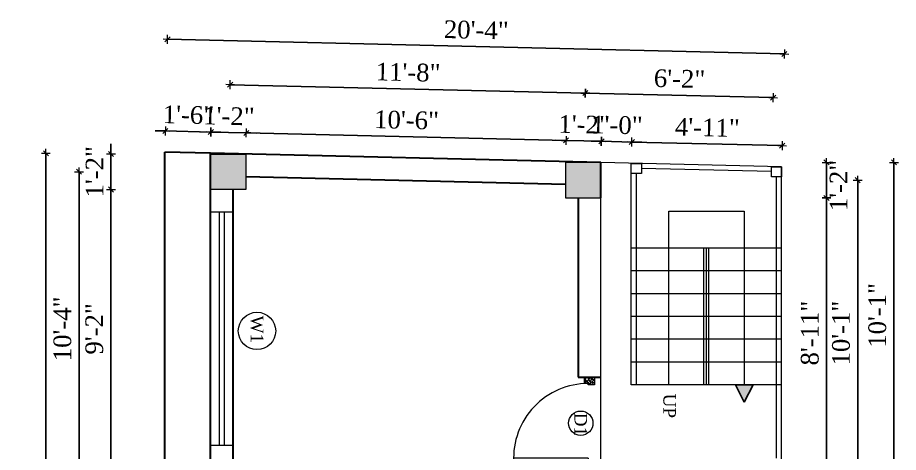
# Model space of a CAD drawing. Header units: inches. Extents: x 151827 to 346502, y -56182 to -23217.
# Drawn here: x 164428.7 to 164776.6, y -25732.5 to -25560.7 of the extents above; entities that cross this region are included whole.
import ezdxf

# ---------------------------------------------------------------- set-up
doc = ezdxf.new("R2010")
doc.units = ezdxf.units.IN
doc.header["$LTSCALE"] = 5
doc.header["$MEASUREMENT"] = 0
for name, color, linetype, lineweight in [('A-WALL', 7, 'Continuous', 9), ('Dimension', 7, 'Continuous', 18), ('DOOR', 62, 'Continuous', 0), ('Dw', 2, 'Continuous', 18)]:
    doc.layers.add(name, color=color, linetype=linetype, lineweight=lineweight)
doc.layers.add('dim line', color=7, linetype='Continuous', lineweight=15, true_color=0xfab2b2)
doc.layers.add('TEXT', color=6, linetype='Continuous')
doc.layers.add('WALL', color=7, linetype='Continuous')
doc.styles.add('ordinary', font='times.ttf')
doc.dimstyles.new('Copy of 96', dxfattribs={"dimtxt": 7, "dimasz": 4, "dimexe": 0.5, "dimexo": 0.5, "dimgap": 3, "dimtad": 1, "dimdec": 1, "dimzin": 11, "dimdsep": 46, "dimlunit": 4, "dimtxsty": 'ordinary', "dimblk": 'OBLIQUE', "dimcen": 0.09, "dimse1": 1, "dimse2": 1, "dimclrt": 6, "dimazin": 0, "dimtfac": 1, "dimtdec": 1, "dimtix": 1, "dimtmove": 2, "dimatfit": 3, "dimldrblk": 'leader', "dimfxl": 0.5, "dimfxlon": 1, "dimtolj": 1, "dimtzin": 0, "dimarcsym": 0})

# ---------------------------------------------------------------- blocks, each defined once
blk = doc.blocks.new('oblique')
at = {"color": 0, "lineweight": -2}
blk.add_line((0.25, 0.25), (-0.25, -0.25), dxfattribs=at)
at = {"layer": 'dim line', "lineweight": 9}
for p, q in [((-0.4375, 0), (0.4375, 0)), ((0, 0.4375), (0, -0.4375))]:
    blk.add_line(p, q, dxfattribs=at)
blk = doc.blocks.new('*D1950')
at = {"layer": 'A-WALL', "color": 0, "lineweight": -2, "ltscale": 50, "transparency": 16777216}
blk.add_line((164748.24, -25617.92), (164748.24, -25631.92), dxfattribs=at)
at = {"layer": 'Defpoints', "color": 0, "ltscale": 50, "transparency": 16777216}
for p in [(164659.13, -25617.92), (164659.13, -25631.92), (164748.24, -25631.92)]:
    blk.add_point(p, dxfattribs=at)
at = {"layer": 'A-WALL', "color": 0, "lineweight": -2, "ltscale": 50, "transparency": 16777216, "xscale": 4, "yscale": 4, "zscale": 4}
for p, rotation in [((164748.24, -25617.92), 90), ((164748.24, -25631.92), 270)]:
    blk.add_blockref('oblique', p, dxfattribs=dict(at, rotation=rotation))
at = {"layer": 'A-WALL', "color": 6, "ltscale": 50, "transparency": 16777216, "insert": (164752.99, -25627.01), "char_height": 7, "attachment_point": 5, "rotation": 90, "style": 'ordinary'}
blk.add_mtext('\\A1;1\'-2"', dxfattribs=at)
blk = doc.blocks.new('_OBLIQUE')
at = {"color": 0, "linetype": 'ByBlock'}
blk.add_line((-0.5, -0.5), (0.5, 0.5), dxfattribs=at)
blk = doc.blocks.new('leader')
at = {"layer": 'Dimension'}
for p, q in [((0, -4.328), (0, 4.328)), ((-4.424, 0), (4.424, 0))]:
    blk.add_line(p, q, dxfattribs=at)
blk = doc.blocks.new('*D1951')
at = {"layer": 'A-WALL', "color": 0, "lineweight": -2, "ltscale": 5, "transparency": 16777216}
blk.add_line((164748.24, -25631.92), (164748.24, -25738.81), dxfattribs=at)
at = {"layer": 'Defpoints', "color": 0, "ltscale": 5, "transparency": 16777216}
for p in [(164659.13, -25631.92), (164730.51, -25738.81), (164748.24, -25738.81)]:
    blk.add_point(p, dxfattribs=at)
at = {"layer": 'A-WALL', "color": 0, "lineweight": -2, "ltscale": 5, "transparency": 16777216, "xscale": 4, "yscale": 4, "zscale": 4}
for p, rotation in [((164748.24, -25631.92), 90), ((164748.24, -25738.81), 270)]:
    blk.add_blockref('oblique', p, dxfattribs=dict(at, rotation=rotation))
at = {"layer": 'A-WALL', "color": 6, "ltscale": 5, "transparency": 16777216, "insert": (164741.68, -25685.37), "char_height": 7, "attachment_point": 5, "rotation": 90, "style": 'ordinary'}
blk.add_mtext('\\A1;8\'-11"', dxfattribs=at)
blk = doc.blocks.new('*D1957')
at = {"layer": 'A-WALL', "color": 0, "lineweight": -2, "ltscale": 5, "transparency": 16777216}
blk.add_line((164760.56, -25624.92), (164760.56, -25745.81), dxfattribs=at)
at = {"layer": 'Defpoints', "color": 0, "ltscale": 5, "transparency": 16777216}
for p in [(164652.13, -25624.92), (164652.13, -25745.81), (164760.56, -25745.81)]:
    blk.add_point(p, dxfattribs=at)
at = {"layer": 'A-WALL', "color": 0, "lineweight": -2, "ltscale": 5, "transparency": 16777216, "xscale": 4, "yscale": 4, "zscale": 4}
for p, rotation in [((164760.56, -25624.92), 90), ((164760.56, -25745.81), 270)]:
    blk.add_blockref('oblique', p, dxfattribs=dict(at, rotation=rotation))
at = {"layer": 'A-WALL', "color": 6, "ltscale": 5, "transparency": 16777216, "insert": (164754, -25685.37), "char_height": 7, "attachment_point": 5, "rotation": 90, "style": 'ordinary'}
blk.add_mtext('\\A1;10\'-1"', dxfattribs=at)
blk = doc.blocks.new('*D1960')
at = {"layer": 'A-WALL', "color": 0, "lineweight": -2, "ltscale": 5, "transparency": 16777216}
blk.add_line((164774.89, -25617.92), (164774.89, -25738.81), dxfattribs=at)
at = {"layer": 'Defpoints', "color": 0, "ltscale": 5, "transparency": 16777216}
for p in [(164659.13, -25617.92), (164730.51, -25738.81), (164774.89, -25738.81)]:
    blk.add_point(p, dxfattribs=at)
at = {"layer": 'A-WALL', "color": 0, "lineweight": -2, "ltscale": 5, "transparency": 16777216, "xscale": 4, "yscale": 4, "zscale": 4}
for p, rotation in [((164774.89, -25617.92), 90), ((164774.89, -25738.81), 270)]:
    blk.add_blockref('oblique', p, dxfattribs=dict(at, rotation=rotation))
at = {"layer": 'A-WALL', "color": 6, "ltscale": 5, "transparency": 16777216, "insert": (164768.33, -25678.37), "char_height": 7, "attachment_point": 5, "rotation": 90, "style": 'ordinary'}
blk.add_mtext('\\A1;10\'-1"', dxfattribs=at)
blk = doc.blocks.new('*D1964')
at = {"layer": 'A-WALL', "color": 0, "lineweight": -2, "ltscale": 50, "transparency": 16777216}
for p, q in [((164465.6, -25614.6), (164465.6, -25610.6)), ((164465.6, -25614.6), (164465.6, -25628.6)), ((164465.6, -25628.6), (164465.6, -25632.6))]:
    blk.add_line(p, q, dxfattribs=at)
at = {"layer": 'Defpoints', "color": 0, "ltscale": 50, "transparency": 16777216}
for p in [(164504.85, -25614.6), (164465.6, -25628.6), (164504.85, -25628.6)]:
    blk.add_point(p, dxfattribs=at)
at = {"layer": 'A-WALL', "color": 0, "lineweight": -2, "ltscale": 50, "transparency": 16777216, "xscale": 4, "yscale": 4, "zscale": 4}
for p, rotation in [((164465.6, -25614.6), 270), ((164465.6, -25628.6), 90)]:
    blk.add_blockref('oblique', p, dxfattribs=dict(at, rotation=rotation))
at = {"layer": 'A-WALL', "color": 6, "ltscale": 50, "transparency": 16777216, "insert": (164459.1, -25621.6), "char_height": 7, "attachment_point": 5, "rotation": 90, "style": 'ordinary'}
blk.add_mtext('\\A1;1\'-2"', dxfattribs=at)
blk = doc.blocks.new('*D1965')
at = {"layer": 'A-WALL', "color": 0, "lineweight": -2, "ltscale": 5, "transparency": 16777216}
blk.add_line((164465.6, -25628.6), (164465.6, -25738.81), dxfattribs=at)
at = {"layer": 'Defpoints', "color": 0, "ltscale": 5, "transparency": 16777216}
for p in [(164504.85, -25628.6), (164465.6, -25738.81), (164504.85, -25738.81)]:
    blk.add_point(p, dxfattribs=at)
at = {"layer": 'A-WALL', "color": 0, "lineweight": -2, "ltscale": 5, "transparency": 16777216, "xscale": 4, "yscale": 4, "zscale": 4}
for p, rotation in [((164465.6, -25628.6), 90), ((164465.6, -25738.81), 270)]:
    blk.add_blockref('oblique', p, dxfattribs=dict(at, rotation=rotation))
at = {"layer": 'A-WALL', "color": 6, "ltscale": 5, "transparency": 16777216, "insert": (164459.02, -25683.7), "char_height": 7, "attachment_point": 5, "rotation": 90, "style": 'ordinary'}
blk.add_mtext('\\A1;9\'-2"', dxfattribs=at)
blk = doc.blocks.new('*D1974')
at = {"layer": 'A-WALL', "color": 0, "lineweight": -2, "ltscale": 5, "transparency": 16777216}
blk.add_line((164452.98, -25621.6), (164452.98, -25745.81), dxfattribs=at)
at = {"layer": 'Defpoints', "color": 0, "ltscale": 5, "transparency": 16777216}
for p in [(164511.85, -25621.6), (164452.98, -25745.81), (164511.85, -25745.81)]:
    blk.add_point(p, dxfattribs=at)
at = {"layer": 'A-WALL', "color": 0, "lineweight": -2, "ltscale": 5, "transparency": 16777216, "xscale": 4, "yscale": 4, "zscale": 4}
for p, rotation in [((164452.98, -25621.6), 90), ((164452.98, -25745.81), 270)]:
    blk.add_blockref('oblique', p, dxfattribs=dict(at, rotation=rotation))
at = {"layer": 'A-WALL', "color": 6, "ltscale": 5, "transparency": 16777216, "insert": (164446.42, -25683.7), "char_height": 7, "attachment_point": 5, "rotation": 90, "style": 'ordinary'}
blk.add_mtext('\\A1;10\'-4"', dxfattribs=at)
blk = doc.blocks.new('*D1978')
at = {"layer": 'A-WALL', "color": 0, "lineweight": -2, "ltscale": 5, "transparency": 16777216}
blk.add_line((164439.88, -25981.06), (164439.88, -25614.27), dxfattribs=at)
at = {"layer": 'Defpoints', "color": 0, "ltscale": 5, "transparency": 16777216}
for p in [(164439.88, -25614.27), (164504.85, -25614.27), (164504.85, -25981.06)]:
    blk.add_point(p, dxfattribs=at)
at = {"layer": 'A-WALL', "color": 0, "lineweight": -2, "ltscale": 5, "transparency": 16777216, "xscale": 4, "yscale": 4, "zscale": 4}
for p, rotation in [((164439.88, -25614.27), 90), ((164439.88, -25981.06), 270)]:
    blk.add_blockref('oblique', p, dxfattribs=dict(at, rotation=rotation))
at = {"layer": 'A-WALL', "color": 6, "ltscale": 5, "transparency": 16777216, "insert": (164433.31, -25797.66), "char_height": 7, "attachment_point": 5, "rotation": 90, "style": 'ordinary'}
blk.add_mtext('\\A1;30\'-7"', dxfattribs=at)
blk = doc.blocks.new('*D1980')
at = {"layer": 'A-WALL', "color": 0, "lineweight": -2, "ltscale": 50, "transparency": 16777216}
for p, q in [((164505.05, -25605.9), (164501.05, -25605.81)), ((164505.05, -25605.9), (164519.05, -25606.23)), ((164519.05, -25606.23), (164523.04, -25606.33))]:
    blk.add_line(p, q, dxfattribs=at)
at = {"layer": 'Defpoints', "color": 0, "ltscale": 50, "transparency": 16777216}
for p in [(164519.05, -25606.23), (164504.85, -25614.27), (164518.85, -25614.6)]:
    blk.add_point(p, dxfattribs=at)
at = {"layer": 'A-WALL', "color": 0, "lineweight": -2, "ltscale": 50, "transparency": 16777216, "xscale": 4, "yscale": 4, "zscale": 4}
for p, rotation in [((164505.05, -25605.9), 358.6423816929428), ((164519.05, -25606.23), 178.6423816929429)]:
    blk.add_blockref('oblique', p, dxfattribs=dict(at, rotation=rotation))
at = {"layer": 'A-WALL', "color": 6, "ltscale": 50, "transparency": 16777216, "insert": (164512.2, -25599.57), "char_height": 7, "attachment_point": 5, "rotation": 358.6424, "style": 'ordinary'}
blk.add_mtext('\\A1;1\'-2"', dxfattribs=at)
blk = doc.blocks.new('*D1981')
at = {"layer": 'A-WALL', "color": 0, "lineweight": -2, "ltscale": 5, "transparency": 16777216}
blk.add_line((164519.05, -25606.23), (164645.34, -25609.22), dxfattribs=at)
at = {"layer": 'Defpoints', "color": 0, "ltscale": 5, "transparency": 16777216}
for p in [(164645.34, -25609.22), (164518.85, -25614.6), (164645.13, -25617.92)]:
    blk.add_point(p, dxfattribs=at)
at = {"layer": 'A-WALL', "color": 0, "lineweight": -2, "ltscale": 5, "transparency": 16777216, "xscale": 4, "yscale": 4, "zscale": 4}
for p, rotation in [((164519.05, -25606.23), 178.6423816933853), ((164645.34, -25609.22), 358.6423816933853)]:
    blk.add_blockref('oblique', p, dxfattribs=dict(at, rotation=rotation))
at = {"layer": 'A-WALL', "color": 6, "ltscale": 5, "transparency": 16777216, "insert": (164582.35, -25601.17), "char_height": 7, "attachment_point": 5, "rotation": 358.6424, "style": 'ordinary'}
blk.add_mtext('\\A1;10\'-6"', dxfattribs=at)
blk = doc.blocks.new('*D1982')
at = {"layer": 'A-WALL', "color": 0, "lineweight": -2, "ltscale": 5, "transparency": 16777216}
for p, q in [((164645.34, -25609.22), (164641.34, -25609.13)), ((164645.34, -25609.22), (164659.33, -25609.56)), ((164659.33, -25609.56), (164663.33, -25609.65))]:
    blk.add_line(p, q, dxfattribs=at)
at = {"layer": 'Defpoints', "color": 0, "ltscale": 5, "transparency": 16777216}
for p in [(164659.33, -25609.56), (164645.13, -25617.92), (164659.13, -25617.92)]:
    blk.add_point(p, dxfattribs=at)
at = {"layer": 'A-WALL', "color": 0, "lineweight": -2, "ltscale": 5, "transparency": 16777216, "xscale": 4, "yscale": 4, "zscale": 4}
for p, rotation in [((164645.34, -25609.22), 358.6423816933853), ((164659.33, -25609.56), 178.6423816933853)]:
    blk.add_blockref('oblique', p, dxfattribs=dict(at, rotation=rotation))
at = {"layer": 'A-WALL', "color": 6, "ltscale": 5, "transparency": 16777216, "insert": (164652.49, -25602.89), "char_height": 7, "attachment_point": 5, "rotation": 358.6424, "style": 'ordinary'}
blk.add_mtext('\\A1;1\'-2"', dxfattribs=at)
blk = doc.blocks.new('*D1983')
at = {"layer": 'A-WALL', "color": 0, "lineweight": -2, "ltscale": 5, "transparency": 16777216}
blk.add_line((164512.66, -25587.2), (164652.95, -25590.52), dxfattribs=at)
at = {"layer": 'Defpoints', "color": 0, "ltscale": 5, "transparency": 16777216}
for p in [(164652.95, -25590.52), (164511.85, -25621.6), (164652.13, -25624.92)]:
    blk.add_point(p, dxfattribs=at)
at = {"layer": 'A-WALL', "color": 0, "lineweight": -2, "ltscale": 5, "transparency": 16777216, "xscale": 4, "yscale": 4, "zscale": 4}
for p, rotation in [((164512.66, -25587.2), 178.6423816929977), ((164652.95, -25590.52), 358.6423816929977)]:
    blk.add_blockref('oblique', p, dxfattribs=dict(at, rotation=rotation))
at = {"layer": 'A-WALL', "color": 6, "ltscale": 5, "transparency": 16777216, "insert": (164582.96, -25582.3), "char_height": 7, "attachment_point": 5, "rotation": 358.6424, "style": 'ordinary'}
blk.add_mtext('\\A1;11\'-8"', dxfattribs=at)
blk = doc.blocks.new('*D1984')
at = {"layer": 'A-WALL', "color": 0, "lineweight": -2, "ltscale": 5, "transparency": 16777216}
for p, q in [((164659.33, -25609.56), (164655.33, -25609.46)), ((164659.33, -25609.56), (164671.33, -25609.84)), ((164671.33, -25609.84), (164675.33, -25609.94))]:
    blk.add_line(p, q, dxfattribs=at)
at = {"layer": 'Defpoints', "color": 0, "ltscale": 5, "transparency": 16777216}
for p in [(164671.33, -25609.84), (164659.13, -25617.92), (164671.13, -25618.21)]:
    blk.add_point(p, dxfattribs=at)
at = {"layer": 'A-WALL', "color": 0, "lineweight": -2, "ltscale": 5, "transparency": 16777216, "xscale": 4, "yscale": 4, "zscale": 4}
for p, rotation in [((164659.33, -25609.56), 358.6423816933853), ((164671.33, -25609.84), 178.6423816933853)]:
    blk.add_blockref('oblique', p, dxfattribs=dict(at, rotation=rotation))
at = {"layer": 'A-WALL', "color": 6, "ltscale": 5, "transparency": 16777216, "insert": (164665.48, -25603.14), "char_height": 7, "attachment_point": 5, "rotation": 358.6424, "style": 'ordinary'}
blk.add_mtext('\\A1;1\'-0"', dxfattribs=at)
blk = doc.blocks.new('*D1985')
at = {"layer": 'A-WALL', "color": 0, "lineweight": -2, "ltscale": 5, "transparency": 16777216}
for p, q in [((164487.05, -25605.47), (164483.05, -25605.38)), ((164505.05, -25605.9), (164487.05, -25605.47)), ((164505.05, -25605.9), (164509.04, -25605.99))]:
    blk.add_line(p, q, dxfattribs=at)
at = {"layer": 'Defpoints', "color": 0, "ltscale": 5, "transparency": 16777216}
for p in [(164487.05, -25605.47), (164486.85, -25613.84), (164504.85, -25614.27)]:
    blk.add_point(p, dxfattribs=at)
at = {"layer": 'A-WALL', "color": 0, "lineweight": -2, "ltscale": 5, "transparency": 16777216, "xscale": 4, "yscale": 4, "zscale": 4}
for p, rotation in [((164487.05, -25605.47), 358.6423816933853), ((164505.05, -25605.9), 178.6423816933853)]:
    blk.add_blockref('oblique', p, dxfattribs=dict(at, rotation=rotation))
at = {"layer": 'A-WALL', "color": 6, "ltscale": 5, "transparency": 16777216, "insert": (164496.2, -25599.13), "char_height": 7, "attachment_point": 5, "rotation": 358.6424, "style": 'ordinary'}
blk.add_mtext('\\A1;1\'-6"', dxfattribs=at)
blk = doc.blocks.new('*D1986')
at = {"layer": 'A-WALL', "color": 0, "lineweight": -2, "ltscale": 5, "transparency": 16777216}
blk.add_line((164652.95, -25590.52), (164727.15, -25592.28), dxfattribs=at)
at = {"layer": 'Defpoints', "color": 0, "ltscale": 5, "transparency": 16777216}
for p in [(164727.15, -25592.28), (164652.13, -25624.92), (164723.51, -25745.81)]:
    blk.add_point(p, dxfattribs=at)
at = {"layer": 'A-WALL', "color": 0, "lineweight": -2, "ltscale": 5, "transparency": 16777216, "xscale": 4, "yscale": 4, "zscale": 4}
for p, rotation in [((164652.95, -25590.52), 178.6423816933853), ((164727.15, -25592.28), 358.6423816933853)]:
    blk.add_blockref('oblique', p, dxfattribs=dict(at, rotation=rotation))
at = {"layer": 'A-WALL', "color": 6, "ltscale": 5, "transparency": 16777216, "insert": (164690.2, -25584.84), "char_height": 7, "attachment_point": 5, "rotation": 358.6424, "style": 'ordinary'}
blk.add_mtext('\\A1;6\'-2"', dxfattribs=at)
blk = doc.blocks.new('*D1987')
at = {"layer": 'A-WALL', "color": 0, "lineweight": -2, "ltscale": 5, "transparency": 16777216}
blk.add_line((164487.9, -25569.24), (164731.57, -25575.02), dxfattribs=at)
at = {"layer": 'Defpoints', "color": 0, "ltscale": 5, "transparency": 16777216}
for p in [(164731.57, -25575.02), (164486.85, -25613.84), (164730.51, -25619.61)]:
    blk.add_point(p, dxfattribs=at)
at = {"layer": 'A-WALL', "color": 0, "lineweight": -2, "ltscale": 5, "transparency": 16777216, "xscale": 4, "yscale": 4, "zscale": 4}
for p, rotation in [((164487.9, -25569.24), 178.6423816933853), ((164731.57, -25575.02), 358.6423816933853)]:
    blk.add_blockref('oblique', p, dxfattribs=dict(at, rotation=rotation))
at = {"layer": 'A-WALL', "color": 6, "ltscale": 5, "transparency": 16777216, "insert": (164609.89, -25565.57), "char_height": 7, "attachment_point": 5, "rotation": 358.6424, "style": 'ordinary'}
blk.add_mtext('\\A1;20\'-4"', dxfattribs=at)
blk = doc.blocks.new('*D1988')
at = {"layer": 'A-WALL', "color": 0, "lineweight": -2, "ltscale": 5, "transparency": 16777216}
blk.add_line((164671.33, -25609.84), (164730.71, -25611.25), dxfattribs=at)
at = {"layer": 'Defpoints', "color": 0, "ltscale": 5, "transparency": 16777216}
for p in [(164730.71, -25611.25), (164671.13, -25618.21), (164730.51, -25619.61)]:
    blk.add_point(p, dxfattribs=at)
at = {"layer": 'A-WALL', "color": 0, "lineweight": -2, "ltscale": 5, "transparency": 16777216, "xscale": 4, "yscale": 4, "zscale": 4}
for p, rotation in [((164671.33, -25609.84), 178.6423816933853), ((164730.71, -25611.25), 358.6423816933853)]:
    blk.add_blockref('oblique', p, dxfattribs=dict(at, rotation=rotation))
at = {"layer": 'A-WALL', "color": 6, "ltscale": 5, "transparency": 16777216, "insert": (164701.17, -25604.05), "char_height": 7, "attachment_point": 5, "rotation": 358.6424, "style": 'ordinary'}
blk.add_mtext('\\A1;4\'-11"', dxfattribs=at)
blk = doc.blocks.new('A$C27B36B59')
at = {"layer": 'DOOR'}
for p, q in [((0, 4), (0, 0)), ((2.5, 4), (0, 4)), ((2.5, 2.5), (2.5, 4)), ((0, 0), (3, 0)), ((3, 2.5), (2.5, 2.5)), ((3, 0), (3, 2.5))]:
    blk.add_line(p, q, dxfattribs=at)
for centre, radius, start, end in [((-1.4, -0.54), 4.75, 22.1411, 72.838), ((1.34, 2.09), 1.64, 45.138, 144.8948), ((2.21, 0.3), 2.49, 83.3149, 152.658), ((0.13, 0.37), 2.05, 349.4875, 93.6805), ((1.96, -0.47), 2.01, 58.7447, 166.495), ((-0.06, 0.32), 1.13, 343.542, 86.947), ((2.08, -0.4), 1.17, 38.2816, 160.1519)]:
    blk.add_arc(centre, radius, start, end, dxfattribs=at)
blk = doc.blocks.new('D2')
at = {"layer": 'DOOR'}
for p, q in [((74473.95, 24047.59), (74473.95, 24018.09)), ((74473.95, 24047.59), (74475.45, 24047.59)), ((74475.45, 24047.59), (74475.45, 24018.13))]:
    blk.add_line(p, q, dxfattribs=at)
blk.add_arc((74473.95, 24047.59), 29.5, 180, 272.9146, dxfattribs=at)
at = {"layer": 'DOOR', "xscale": -1, "rotation": 180}
blk.add_blockref('A$C27B36B59', (74441.95, 24050.09), dxfattribs=at)
at = {"layer": 'DOOR', "rotation": 180}
blk.add_blockref('A$C27B36B59', (74477.95, 24050.09), dxfattribs=at)

msp = doc.modelspace()

# ---------------------------------------------------------------- hatches: boundary and pattern name
at = {"ltscale": 5}
msp.add_hatch(color=256, dxfattribs=at).paths.add_polyline_path([(164712.24, -25705.81), (164719.25, -25705.81), (164715.67, -25712.7)])
at = {"layer": 'WALL', "linetype": 'ByBlock', "ltscale": 5, "true_color": 0xf8991e}
h = msp.add_hatch(color=30, dxfattribs=at)
h.dxf.hatch_style = 1
h.paths.add_polyline_path([(164518.85, -25614.6), (164504.85, -25614.6), (164504.85, -25628.6), (164518.85, -25628.6)])
h = msp.add_hatch(color=30, dxfattribs=at)
h.dxf.hatch_style = 1
h.paths.add_polyline_path([(164645.13, -25617.92), (164645.13, -25631.92), (164659.13, -25631.92), (164659.13, -25617.92)])

# ---------------------------------------------------------------- linework, layer by layer
at = {"ltscale": 5}
for p, q in [((164715.67, -25712.7, -72.71), (164712.24, -25705.81, -72.71)), ((164712.24, -25705.81, -72.71), (164719.25, -25705.81, -72.71)), ((164719.25, -25705.81, -72.71), (164715.67, -25712.7, -72.71))]:
    msp.add_line(p, q, dxfattribs=at)
at = {"layer": 'A-WALL', "lineweight": 30}
for p, q in [((164486.85, -25969.75, -72.71), (164486.85, -25613.84, -72.71)), ((164504.85, -25614.27, -72.71), (164486.85, -25613.84, -72.71)), ((164504.85, -25981.39, -72.71), (164504.85, -25614.27, -72.71)), ((164659.13, -25617.92, -72.71), (164504.85, -25614.27, -72.71)), ((164659.13, -25631.92, -72.71), (164659.13, -25617.92, -72.71)), ((164645.13, -25626.59, -72.71), (164518.85, -25623.6, -72.71)), ((164513.85, -25738.81, -72.71), (164513.85, -25628.6, -72.71)), ((164650.13, -25631.92, -72.71), (164650.13, -25702.81, -72.71)), ((164650.13, -25702.81, -72.71), (164659.13, -25702.81, -72.71))]:
    msp.add_line(p, q, dxfattribs=at)
at = {"layer": 'A-WALL', "ltscale": 5}
for p, q in [((164730.51, -25619.61, -72.71), (164659.13, -25617.92, -72.71)), ((164659.13, -25738.81, -72.71), (164659.13, -25617.92, -72.71)), ((164671.13, -25705.81, -72.71), (164671.13, -25618.21, -72.71)), ((164726.51, -25621.52, -72.71), (164675.13, -25620.3, -72.71)), ((164730.51, -25738.81, -72.71), (164730.51, -25619.61, -72.71)), ((164673.13, -25705.81, -72.71), (164673.13, -25622.3, -72.71)), ((164728.51, -25734.81, -72.71), (164728.51, -25623.61, -72.71)), ((164513.85, -25637.6, -72.71), (164504.85, -25637.6, -72.71)), ((164685.98, -25705.81, -72.71), (164685.98, -25637.19, -72.71)), ((164685.98, -25637.19, -72.71), (164715.67, -25637.19, -72.71)), ((164715.67, -25637.19, -72.71), (164715.67, -25705.81, -72.71)), ((164730.51, -25651.81, -72.71), (164671.13, -25651.81, -72.71)), ((164699.82, -25705.81, -72.71), (164699.82, -25651.81, -72.71)), ((164700.82, -25705.81, -72.71), (164700.82, -25651.81, -72.71)), ((164701.82, -25705.81, -72.71), (164701.82, -25651.81, -72.71)), ((164730.51, -25660.81, -72.71), (164671.13, -25660.81, -72.71)), ((164730.51, -25669.81, -72.71), (164671.13, -25669.81, -72.71)), ((164730.51, -25678.81, -72.71), (164671.13, -25678.81, -72.71)), ((164730.51, -25687.81, -72.71), (164671.13, -25687.81, -72.71)), ((164730.51, -25696.81, -72.71), (164671.13, -25696.81, -72.71)), ((164700.82, -25705.81, -72.71), (164671.13, -25705.81, -72.71)), ((164730.51, -25705.81, -72.71), (164700.82, -25705.81, -72.71)), ((164513.85, -25729.81, -72.71), (164504.85, -25729.81, -72.71))]:
    msp.add_line(p, q, dxfattribs=at)
at = {"layer": 'A-WALL', "ltscale": 5, "elevation": -72.71}
for points in [[(164518.85, -25614.6), (164518.85, -25628.6), (164504.85, -25628.6), (164504.85, -25614.6)], [(164645.13, -25617.92), (164645.13, -25631.92), (164659.13, -25631.92), (164659.13, -25617.92)], [(164675.13, -25618.3), (164675.13, -25622.3), (164671.13, -25622.3), (164671.13, -25618.3)], [(164730.51, -25619.61), (164730.51, -25623.61), (164726.51, -25623.61), (164726.51, -25619.61)]]:
    msp.add_lwpolyline(points, close=True, dxfattribs=at)
at = {"layer": 'A-WALL', "ltscale": 5}
for centre, radius in [((164523.27, -25684.52, -72.71), 7.38), ((164651.18, -25720.99, -72.71), 4.82)]:
    msp.add_circle(centre, radius, dxfattribs=at)
at = {"layer": 'Dw', "color": 3}
for p, q in [((164508.35, -25637.6, -72.71), (164508.35, -25729.81, -72.71)), ((164510.35, -25637.6, -72.71), (164510.35, -25729.81, -72.71))]:
    msp.add_line(p, q, dxfattribs=at)

# ---------------------------------------------------------------- block references
at = {"layer": 'WALL', "color": 2, "linetype": 'ByBlock', "rotation": 270}
msp.add_blockref('D2', (140606.54, 48739.14, -72.71), dxfattribs=at)

# ---------------------------------------------------------------- texts
at = {"layer": 'TEXT', "style": 'ordinary'}
for s, p in [('W1', (164520.82, -25678.41, -72.71)), ('UP', (164683.79, -25709.31, -72.71)), ('D1', (164648.69, -25716.86, -72.71))]:
    msp.add_text(s, height=5, rotation=270, dxfattribs=at).set_placement(p)

# ---------------------------------------------------------------- dimensions: what is measured, and where the dimension line sits
at = {"layer": 'A-WALL', "ltscale": 5}
for base, p1, p2, angle, picture, middle in [((164731.57, -25575.02, -72.71), (164486.85, -25613.84, -72.71), (164730.51, -25619.61, -72.71), 178.6424, '*D1987', (164609.89, -25565.57, -72.71)), ((164727.15, -25592.28, -72.71), (164652.13, -25624.92, -72.71), (164723.51, -25745.81, -72.71), 178.6424, '*D1986', (164690.2, -25584.84, -72.71)), ((164487.05, -25605.47, -72.71), (164504.85, -25614.27, -72.71), (164486.85, -25613.84, -72.71), 178.6424, '*D1985', (164496.2, -25599.13, -72.71)), ((164645.34, -25609.22, -72.71), (164518.85, -25614.6, -72.71), (164645.13, -25617.92, -72.71), 178.6424, '*D1981', (164582.35, -25601.17, -72.71)), ((164659.33, -25609.56, -72.71), (164645.13, -25617.92, -72.71), (164659.13, -25617.92, -72.71), 178.6424, '*D1982', (164652.49, -25602.89, -72.71)), ((164671.33, -25609.84, -72.71), (164659.13, -25617.92, -72.71), (164671.13, -25618.21, -72.71), 178.6424, '*D1984', (164665.48, -25603.14, -72.71)), ((164730.71, -25611.25, -72.71), (164671.13, -25618.21, -72.71), (164730.51, -25619.61, -72.71), 178.6424, '*D1988', (164701.17, -25604.05, -72.71)), ((164439.88, -25614.27, -72.71), (164504.85, -25981.06, -72.71), (164504.85, -25614.27, -72.71), 270, '*D1978', (164433.31, -25797.66, -72.71)), ((164774.89, -25738.81, -72.71), (164659.13, -25617.92, -72.71), (164730.51, -25738.81, -72.71), 270, '*D1960', (164768.33, -25678.37, -72.71)), ((164452.98, -25745.81, -72.71), (164511.85, -25621.6, -72.71), (164511.85, -25745.81, -72.71), 270, '*D1974', (164446.42, -25683.7, -72.71)), ((164760.56, -25745.81, -72.71), (164652.13, -25624.92, -72.71), (164652.13, -25745.81, -72.71), 270, '*D1957', (164754, -25685.37, -72.71)), ((164465.6, -25738.81, -72.71), (164504.85, -25628.6, -72.71), (164504.85, -25738.81, -72.71), 270, '*D1965', (164459.02, -25683.7, -72.71)), ((164748.24, -25738.81, -72.71), (164659.13, -25631.92, -72.71), (164730.51, -25738.81, -72.71), 270, '*D1951', (164741.68, -25685.37, -72.71))]:
    dim = msp.add_linear_dim(base=base, p1=p1, p2=p2, angle=angle, dimstyle='Copy of 96', override={"dimdec": 0, "dimblk": 'oblique', "dimtdec": 0, "dimarcsym": 1}, dxfattribs=at)
    dim.commit()
    dim.dimension.update_dxf_attribs({"geometry": picture, "text_midpoint": middle})
dim = msp.add_aligned_dim(p1=(164511.85, -25621.6, -72.71), p2=(164652.13, -25624.92, -72.71), distance=34.41, dimstyle='Copy of 96', override={"dimdec": 0, "dimblk": 'oblique', "dimtdec": 0, "dimarcsym": 1}, dxfattribs=at)
dim.commit()
dim.dimension.update_dxf_attribs({"geometry": '*D1983', "text_midpoint": (164582.96, -25582.3, -72.71)})
at = {"layer": 'A-WALL', "ltscale": 50}
dim = msp.add_aligned_dim(p1=(164504.85, -25614.27, -72.71), p2=(164518.85, -25614.6, -72.71), distance=8.37, dimstyle='Copy of 96', override={"dimdec": 0, "dimblk": 'oblique', "dimtdec": 0, "dimarcsym": 1}, dxfattribs=at)
dim.commit()
dim.dimension.update_dxf_attribs({"geometry": '*D1980', "text_midpoint": (164512.2, -25599.57, -72.71)})
dim = msp.add_linear_dim(base=(164465.6, -25628.6, -72.71), p1=(164504.85, -25614.6, -72.71), p2=(164504.85, -25628.6, -72.71), angle=270, dimstyle='Copy of 96', override={"dimdec": 0, "dimblk": 'oblique', "dimtdec": 0, "dimarcsym": 1}, dxfattribs=at)
dim.commit()
dim.dimension.update_dxf_attribs({"geometry": '*D1964', "text_midpoint": (164459.1, -25621.6, -72.71)})
dim = msp.add_linear_dim(base=(164748.24, -25631.92, -72.71), p1=(164659.13, -25617.92, -72.71), p2=(164659.13, -25631.92, -72.71), angle=270, dimstyle='Copy of 96', override={"dimdec": 0, "dimblk": 'oblique', "dimtdec": 0, "dimarcsym": 1}, dxfattribs=at)
dim.commit()
dim.dimension.update_dxf_attribs({"geometry": '*D1950', "text_midpoint": (164752.99, -25627.01, -72.71), "dimtype": 160})

doc.saveas('drawing.dxf')
